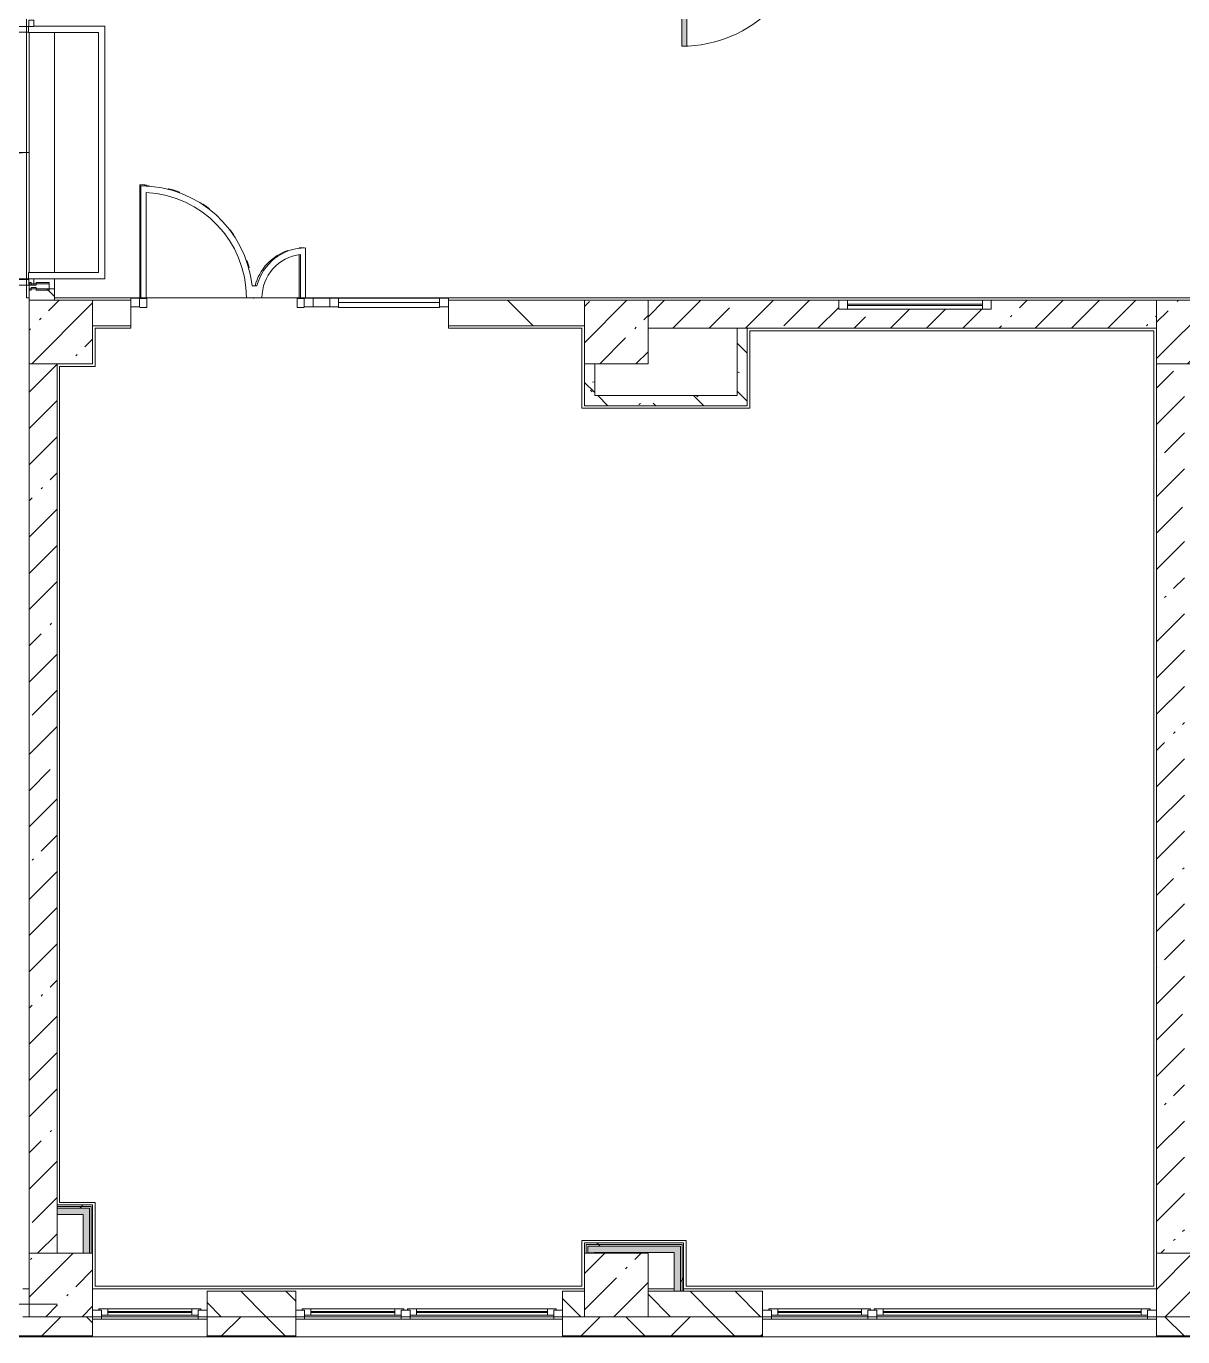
# Model space of a CAD drawing. Header units: millimetres. Extents: x 81610 to 276841, y -8553 to 29000.
# Drawn here: x 188348 to 197448, y -258 to 10057 of the extents above; entities that cross this region are included whole.
import ezdxf

# ---------------------------------------------------------------- set-up
doc = ezdxf.new("R2010")
doc.units = ezdxf.units.MM
for name, color, linetype, lineweight, true_color in [('A-DETL-GENF-3', 7, 'Continuous', 5, 0xaaaaaa), ('A-DOOR-3', 7, 'Continuous', 5, 0xe2e2e2), ('A-DOOR-4', 7, 'Continuous', 5, 0xaaaaaa), ('A-DOOR-FRAM-2', 7, 'Continuous', 5, 0xe2e2e2), ('A-DOOR-FRAM-3', 7, 'Continuous', 5, 0xaaaaaa), ('A-FLOR-2', 7, 'Continuous', 5, 0xaaaaaa), ('I-WALL-2', 7, 'Continuous', 5, 0xe7e7e7), ('I-WALL-3', 7, 'Continuous', 9, 0xe7e7e7), ('I-WALL-6', 7, 'Continuous', 5, 0x787878)]:
    doc.layers.add(name, color=color, linetype=linetype, lineweight=lineweight, true_color=true_color)
for name, color, linetype, lineweight in [('A-GLAZ-3', 7, 'Continuous', 5), ('A-GLAZ-CURT-2', 7, 'Continuous', 5), ('A-GLAZ-CWMG-2', 7, 'Continuous', 5), ('A-WALL', 7, 'Continuous', 9), ('A-WALL-5', 7, 'Continuous', 5), ('I-WALL-4', 7, 'Continuous', 5), ('S-COLS-3', 7, 'Continuous', 5), ('Оси', 7, 'Continuous', 9)]:
    doc.layers.add(name, color=color, linetype=linetype, lineweight=lineweight)
pattern_1 = [(45, (149830.96, 0), (-285.123, 285.123), []), (45, (150116.1, 0), (-285.123, 285.123), [504.031, -100.806, 16.764, -84.042])]
pattern_2 = [(135, (149830.96, 0), (-377.171, -377.171), [533.4, -88.9, 17.78, -88.9]), (135, (149830.96, 376.94), (-377.171, -377.171), []), (50, (149830.96, 0), (637.6445, -55.7866), [66.675, -733.425]), (355, (149830.96, 0), (-123.349, 668.699), [53.34, -586.74]), (100.451, (149884.1, -4.65), (514.299, 612.908), [56.665, -623.315]), (46.184, (149830.96, 177.8), (948.776, -147.15), [100.012, -1100.137]), (96.636, (149910, 165.5), (830.91, 865.997), [84.998, -934.973]), (351.184, (149831, 177.8), (830.918, 865.988), [80.01, -880.11]), (21, (149919.86, 133.35), (530.6506, -357.928), [66.675, -733.425]), (326, (149919.86, 133.35), (216.308, 644.6585), [53.34, -586.74]), (71.451, (149964.1, 103.5), (746.9596, 286.724), [56.665, -623.315]), (37.5, (149830.96, 0), (10.8105, 295.9426), [16.764, -562.864, 16.764, -578.866, -588.962]), (37.5, (149830.96, 0), (10.8105, 295.9426), [-1175.258, 16.764, -572.198]), (7.5, (149830.96, 0), (233.8692, 350.6318), [16.764, -322.834, 16.764, -549.529, -224.472]), (7.5, (149830.96, 0), (233.8692, 350.6318), [-905.891, 16.764, -207.708]), (327.5, (149632.7, 0), (474.5678, -20.0513), [16.764, -205.486, 16.764, -676.656, -920.115]), (327.5, (149632.7, 0), (474.5678, -20.0513), [-915.67, 16.764, -903.351]), (317.5, (149543.8, 0), (518.452, 88.9934), [16.764, -272.161, 16.764, -443.738, -653.415]), (317.5, (149543.8, 0), (518.452, 88.9934), [-749.427, 16.764, -636.651])]
pattern_3 = [(135, (149830.96, 0), (-353.5534, -353.5534), [])]
pattern_4 = [(45, (149830.96, 0), (-530.33, 530.33), []), (135, (149830.96, 0), (-530.33, -530.33), [])]

# ---------------------------------------------------------------- blocks, each defined once
blk = doc.blocks.new('BSC_Колонна _Прямоугольная - 500х500-23286270-1_11_3_птичка')
at = {"layer": 'S-COLS-3'}
h = blk.add_hatch(dxfattribs=at)
h.set_pattern_fill('FP_47', color=256, style=0, pattern_type=2)
h.set_pattern_definition([(45, (-38790, -7650), (-285.123, 285.123), []), (45, (-38504.88, -7650), (-285.123, 285.123), [504.031, -100.806, 16.764, -84.042])])
h.paths.add_polyline_path([(-250, -250), (250, -250), (250, 250), (-250, 250), (-250, -105)])
for p, q in [((250, 250), (-250, 250)), ((-250, 250), (-250, -250)), ((250, -250), (250, 250)), ((-250, -250), (250, -250))]:
    blk.add_line(p, q, dxfattribs=at)
blk = doc.blocks.new('BSC_Колонна _Прямоугольная - 500х500-V12-1_11_3_птичка')
at = {"layer": 'S-COLS-3'}
h = blk.add_hatch(dxfattribs=at)
h.set_pattern_fill('FP_48', color=256, style=0, pattern_type=2)
h.set_pattern_definition([(45, (-43160, -7650), (-285.123, 285.123), []), (45, (-42874.88, -7650), (-285.123, 285.123), [504.031, -100.806, 16.764, -84.042])])
h.paths.add_polyline_path([(250, -250), (250, 250), (-250, 250), (-250, -250)])
for p, q in [((250, 250), (-250, 250)), ((-250, 250), (-250, -250)), ((250, -250), (250, 250)), ((-250, -250), (250, -250))]:
    blk.add_line(p, q, dxfattribs=at)
blk = doc.blocks.new('BSC_Колонна _Прямоугольная - 500х500-V13-1_11_3_птичка')
at = {"layer": 'S-COLS-3'}
h = blk.add_hatch(dxfattribs=at)
h.set_pattern_fill('FP_49', color=256, style=0, pattern_type=2)
h.set_pattern_definition([(45, (-47660, -7650), (-285.123, 285.123), []), (45, (-47374.88, -7650), (-285.123, 285.123), [504.031, -100.806, 16.764, -84.042])])
h.paths.add_polyline_path([(-250, -250), (250, -250), (250, 250), (-250, 250), (-250, -105)])
for p, q in [((250, 250), (-250, 250)), ((-250, 250), (-250, -250)), ((250, -250), (250, 250)), ((-250, -250), (250, -250))]:
    blk.add_line(p, q, dxfattribs=at)
blk = doc.blocks.new('BSC_Колонна _Прямоугольная - 500х500-V18-1_11_3_птичка')
at = {"layer": 'S-COLS-3'}
h = blk.add_hatch(dxfattribs=at)
h.set_pattern_fill('FP_54', color=256, style=0, pattern_type=2)
h.set_pattern_definition([(45, (-38790, -150), (-285.123, 285.123), []), (45, (-38504.88, -150), (-285.123, 285.123), [504.031, -100.806, 16.764, -84.042])])
h.paths.add_polyline_path([(124, -250), (250, -250), (250, 250), (-250, 250), (-250, -250), (-30, -250)])
for p, q in [((250, 250), (-250, 250)), ((-250, 250), (-250, -250)), ((250, -250), (250, 250)), ((-250, -250), (250, -250))]:
    blk.add_line(p, q, dxfattribs=at)
blk = doc.blocks.new('BSC_Колонна _Прямоугольная - 500х500-V19-1_11_3_птичка')
at = {"layer": 'S-COLS-3'}
h = blk.add_hatch(dxfattribs=at)
h.set_pattern_fill('FP_55', color=256, style=0, pattern_type=2)
h.set_pattern_definition([(45, (-43160, -150), (-285.123, 285.123), []), (45, (-42874.88, -150), (-285.123, 285.123), [504.031, -100.806, 16.764, -84.042])])
h.paths.add_polyline_path([(250, -250), (250, 250), (-250, 250), (-250, -250)])
for p, q in [((250, 250), (-250, 250)), ((-250, 250), (-250, -250)), ((250, -250), (250, 250)), ((-250, -250), (250, -250))]:
    blk.add_line(p, q, dxfattribs=at)
blk = doc.blocks.new('BSC_Колонна _Прямоугольная - 500х500-V20-1_11_3_птичка')
at = {"layer": 'S-COLS-3'}
h = blk.add_hatch(dxfattribs=at)
h.set_pattern_fill('FP_56', color=256, style=0, pattern_type=2)
h.set_pattern_definition([(45, (-47660, -150), (-285.123, 285.123), []), (45, (-47374.88, -150), (-285.123, 285.123), [504.031, -100.806, 16.764, -84.042])])
h.paths.add_polyline_path([(250, -250), (250, 250), (-250, 250), (-250, -250)])
for p, q in [((250, 250), (-250, 250)), ((-250, 250), (-250, -250)), ((250, -250), (250, 250)), ((-250, -250), (250, -250))]:
    blk.add_line(p, q, dxfattribs=at)
blk = doc.blocks.new('120_Окно_СКБ_1Ст - 120_Окно_СКБ_1Ст 900х2500_h_-20664874-1_11_3_птичка')
at = {"layer": 'A-GLAZ-3'}
for p, q in [((-450, -127), (-450, -57)), ((-450, -57), (-380, -57)), ((450, -57), (-450, -57)), ((-380, -57), (-380, -127)), ((380, -87), (-380, -87)), ((-380, -87), (-380, -127)), ((-330, -137), (-330, -87)), ((330, -137), (330, -87)), ((380, -127), (380, -57)), ((380, -57), (450, -57)), ((380, -127), (380, -87)), ((450, -57), (450, -127)), ((-380, -127), (-450, -127)), ((-450, -127), (-400, -127)), ((-380, -127), (-400, -127)), ((-400, -127), (-400, -137)), ((-400, -137), (400, -137)), ((400, -137), (-400, -137)), ((-330, -107), (330, -107)), ((330, -117), (-330, -117)), ((450, -127), (380, -127)), ((400, -127), (380, -127)), ((400, -127), (450, -127)), ((400, -137), (400, -127))]:
    blk.add_line(p, q, dxfattribs=at)
blk = doc.blocks.new('120_Окно_СКБ_2Ст - 120_Окно_СКБ_2Ст 3100х2500 _мал_створка слева_-V53-1_11_3_птичка')
at = {"layer": 'A-GLAZ-3'}
for p, q in [((-1550, -127), (-1550, -57)), ((-1550, -57), (-1480, -57)), ((1550, -57), (-1550, -57)), ((-1480, -57), (-1480, -127)), ((650, -87), (-1480, -87)), ((-1480, -87), (-1480, -127)), ((-1430, -137), (-1430, -87)), ((600, -137), (600, -87)), ((650, -127), (650, -57)), ((650, -57), (720, -57)), ((650, -127), (650, -87)), ((720, -57), (720, -127)), ((1480, -87), (720, -87)), ((720, -87), (720, -127)), ((770, -137), (770, -87)), ((1430, -137), (1430, -87)), ((1480, -127), (1480, -57)), ((1480, -57), (1550, -57)), ((1480, -127), (1480, -87)), ((1550, -57), (1550, -127)), ((-1480, -127), (-1550, -127)), ((-1550, -127), (-1500, -127)), ((-1480, -127), (-1500, -127)), ((-1500, -127), (-1500, -137)), ((-1500, -137), (670, -137)), ((670, -137), (-1500, -137)), ((-1430, -107), (600, -107)), ((600, -117), (-1430, -117)), ((720, -127), (650, -127)), ((670, -127), (650, -127)), ((670, -127), (700, -127)), ((670, -137), (670, -127)), ((720, -127), (700, -127)), ((700, -127), (700, -137)), ((700, -137), (1500, -137)), ((1500, -137), (700, -137)), ((770, -107), (1430, -107)), ((1430, -117), (770, -117)), ((1550, -127), (1480, -127)), ((1500, -127), (1480, -127)), ((1500, -127), (1550, -127)), ((1500, -137), (1500, -127))]:
    blk.add_line(p, q, dxfattribs=at)
blk = doc.blocks.new('120_Окно_СКБ_2Ст - 120_Окно_СКБ_2Ст 2100х2500 _мал створка справа_-V35-1_11_3_птичка')
at = {"layer": 'A-GLAZ-3'}
for p, q in [((-1050, -127), (-1050, -57)), ((-1050, -57), (-980, -57)), ((1050, -57), (-1050, -57)), ((-980, -57), (-980, -127)), ((150, -87), (-980, -87)), ((-980, -87), (-980, -127)), ((-930, -137), (-930, -87)), ((100, -137), (100, -87)), ((150, -127), (150, -57)), ((150, -57), (220, -57)), ((150, -127), (150, -87)), ((220, -57), (220, -127)), ((980, -87), (220, -87)), ((220, -87), (220, -127)), ((270, -137), (270, -87)), ((930, -137), (930, -87)), ((980, -127), (980, -57)), ((980, -57), (1050, -57)), ((980, -127), (980, -87)), ((1050, -57), (1050, -127)), ((-980, -127), (-1050, -127)), ((-1050, -127), (-1000, -127)), ((-980, -127), (-1000, -127)), ((-1000, -127), (-1000, -137)), ((-1000, -137), (170, -137)), ((170, -137), (-1000, -137)), ((-930, -107), (100, -107)), ((100, -117), (-930, -117)), ((220, -127), (150, -127)), ((170, -127), (150, -127)), ((170, -127), (200, -127)), ((170, -137), (170, -127)), ((220, -127), (200, -127)), ((200, -127), (200, -137)), ((200, -137), (1000, -137)), ((1000, -137), (200, -137)), ((270, -107), (930, -107)), ((930, -117), (270, -117)), ((1050, -127), (980, -127)), ((1000, -127), (980, -127)), ((1000, -127), (1050, -127)), ((1000, -137), (1000, -127))]:
    blk.add_line(p, q, dxfattribs=at)
blk = doc.blocks.new('110_Дверь_СКБ_1Ст_Внутренняя1 - Д-11 1100x2100h_кладовые _все__ коридор _между помещениями блока столовой__ моечные _все_-32089417-1_11_3_птичка')
at = {"layer": 'A-DOOR-3'}
h = blk.add_hatch(color=256, dxfattribs=at)
h.paths.add_polyline_path([(522.5, 110), (512.5, 110), (512.5, 70), (502.5, 70), (502.5, 30), (537.5, 30), (537.5, 110)])
h.paths.add_polyline_path([(-497.5, 110), (-512.5, 110), (-512.5, 30), (-477.5, 30), (-477.5, 70), (-487.5, 70), (-487.5, 110)])
at = {"layer": 'A-DOOR-4'}
h = blk.add_hatch(dxfattribs=at)
h.set_pattern_fill('FP_112', color=256, style=0, pattern_type=2)
h.set_pattern_definition([(135, (1751.41, 174.685), (-14.14214, -14.14214), []), (225, (1751.41, 174.685), (14.14214, -14.14214), [])])
h.paths.add_polyline_path([(537.5, 110), (537.5, -110), (562.5, -110), (562.5, 110)])
at = {"layer": 'A-DOOR-FRAM-2'}
for points in [[(512.5, 1110), (472.5, 1110), (472.5, 110), (512.5, 110), (512.5, 1030.8)], [(-537.5, 118), (-567.5, 118), (-562.5, 110), (-497.5, 115.3), (-497.5, 118), (-517.5, 118)], [(562.5, 118), (522.5, 118), (522.5, 110), (592.5, 110), (587.5, 118)], [(-512.5, 30), (-512.5, -110), (-497.5, -110), (-497.5, 30)], [(522.5, 30), (522.5, -110), (537.5, -110), (537.5, 30)], [(-567.5, -110), (-562.5, -118), (-497.5, -118), (-497.5, -110), (-562.5, -110)], [(537.5, -110), (522.5, -115.3), (522.5, -118), (592.5, -118), (587.5, -110), (562.5, -110)]]:
    blk.add_hatch(color=256, dxfattribs=at).paths.add_polyline_path(points)
at = {"layer": 'A-DOOR-FRAM-3'}
h = blk.add_hatch(dxfattribs=at)
h.set_pattern_fill('FP_113', color=256, style=0, pattern_type=2)
h.set_pattern_definition([(45, (-371.384, 174.685), (-14.1421, 14.1421), []), (135, (-371.384, 174.685), (-14.1421, -14.1421), [])])
h.paths.add_polyline_path([(-512.5, 110), (-537.5, 110), (-537.5, -110), (-512.5, -110), (-512.5, 16)])
at = {"layer": 'A-DOOR-4'}
for p, q in [((512.5, 1110), (472.5, 1110)), ((472.5, 1110), (472.5, 110)), ((512.5, 110), (512.5, 1110)), ((472.5, 110), (512.5, 110))]:
    blk.add_line(p, q, dxfattribs=at)
blk.add_arc((512.5, 110), 1000, 90, 180, dxfattribs=at)
at = {"layer": 'A-DOOR-FRAM-3'}
for p, q in [((-497.5, 118), (-567.5, 118)), ((-567.5, 118), (-567.5, 110)), ((-567.5, 110), (-497.5, 110)), ((-512.5, 110), (-537.5, 110)), ((-537.5, 110), (-537.5, -110)), ((-487.5, 110), (-512.5, 110)), ((-512.5, 110), (-512.5, 30)), ((-512.5, -110), (-512.5, 110)), ((-497.5, 110), (-512.5, 110)), ((-512.5, 110), (-512.5, 109)), ((-512.5, 109), (-497.5, 109)), ((-497.5, 110), (-497.5, 118)), ((-497.5, 109), (-497.5, 110)), ((-487.5, 70), (-487.5, 110)), ((512.5, 110), (512.5, 70)), ((537.5, 110), (512.5, 110)), ((592.5, 118), (522.5, 118)), ((522.5, 118), (522.5, 110)), ((537.5, 110), (522.5, 110)), ((522.5, 110), (522.5, 109)), ((522.5, 110), (592.5, 110)), ((522.5, 109), (537.5, 109)), ((537.5, 30), (537.5, 110)), ((562.5, 110), (537.5, 110)), ((537.5, 110), (537.5, -110)), ((537.5, 109), (537.5, 110)), ((562.5, -110), (562.5, 110)), ((592.5, 110), (592.5, 118)), ((-512.5, 30), (-477.5, 30)), ((-497.5, 30), (-512.5, 30)), ((-512.5, 30), (-512.5, -110)), ((-497.5, -110), (-497.5, 30)), ((-477.5, 70), (-487.5, 70)), ((-477.5, 30), (-477.5, 70)), ((512.5, 70), (502.5, 70)), ((502.5, 70), (502.5, 30)), ((502.5, 30), (537.5, 30)), ((537.5, 30), (522.5, 30)), ((522.5, 30), (522.5, -110)), ((537.5, -110), (537.5, 30)), ((-497.5, -110), (-567.5, -110)), ((-567.5, -110), (-567.5, -118)), ((-567.5, -118), (-497.5, -118)), ((-537.5, -110), (-512.5, -110)), ((-512.5, -110), (-497.5, -110)), ((-497.5, -118), (-497.5, -110)), ((522.5, -110), (537.5, -110)), ((592.5, -110), (522.5, -110)), ((522.5, -110), (522.5, -118)), ((522.5, -118), (592.5, -118)), ((537.5, -110), (562.5, -110)), ((592.5, -118), (592.5, -110))]:
    blk.add_line(p, q, dxfattribs=at)
blk = doc.blocks.new('Прямоугольный импост - Импост структурный с накладкой - 160мм Темный-31239214-1_11_3_птичка')
at = {"layer": 'A-GLAZ-CWMG-2'}
for p, q in [((-50, 0), (-50, 17)), ((-50, 17), (0, 17)), ((-40, 0), (-50, 0)), ((-40, -40), (-40, 0)), ((0, 0), (-10, 0)), ((-10, 0), (-10, -40)), ((0, 17), (0, 0)), ((-50, -140), (-50, -40)), ((-50, -40), (-40, -40)), ((-10, -40), (0, -40)), ((0, -40), (0, -140)), ((0, -140), (-50, -140))]:
    blk.add_line(p, q, dxfattribs=at)
blk = doc.blocks.new('Дверь_Витражная_остекление_ - ДВН_ДАО_Главный вход_1800 в свету 5-32258809-1_11_3_птичка')
at = {"layer": 'A-DETL-GENF-3'}
for p, q in [((-993, -1013), (-993, -21)), ((-993, -21), (-993, -1013)), ((-993, -100), (-948, -100)), ((-983, -933), (-983, -100)), ((-948, -1013), (-948, -21)), ((-948, -1013), (-948, -21)), ((-939, -933), (-939, -100)), ((989, -933), (989, -100)), ((998, -1013), (998, -20)), ((998, -20), (998, -1013)), ((1043, -100), (998, -100)), ((1033, -933), (1033, -100)), ((1043, -1013), (1043, -20)), ((1043, -1013), (1043, -20)), ((-993, -933), (-948, -933)), ((-993, -1013), (-948, -1013)), ((-993, -1013), (-948, -1013)), ((1043, -933), (998, -933)), ((1043, -1013), (998, -1013)), ((998, -1013), (1043, -1013))]:
    blk.add_line(p, q, dxfattribs=at)
at = {"layer": 'A-DOOR-4'}
for p, q in [((-1043, 20), (-993, 20)), ((-1043, -20), (-1043, 20)), ((-993, 20), (-993, -20)), ((993, 20), (1043, 20)), ((993, -20), (993, 20)), ((1043, 20), (1043, -20)), ((-993, -20), (-1043, -20)), ((-993, -1013), (-993, -21)), ((1043, -20), (993, -20)), ((993, -1013), (993, -21))]:
    blk.add_line(p, q, dxfattribs=at)
for centre, start, end in [((-993, -20), 270, 0), ((993, -20), 180, 270)]:
    blk.add_arc(centre, 993, start, end, dxfattribs=at)
blk = doc.blocks.new('Прямоугольный импост - Импост структурный с накладкой - 160мм Темный-V91-1_11_3_птичка')
at = {"layer": 'A-GLAZ-CWMG-2'}
for p, q in [((-25, 0), (-25, 17)), ((-25, 17), (25, 17)), ((-15, 0), (-25, 0)), ((-15, -40), (-15, 0)), ((25, 0), (15, 0)), ((15, 0), (15, -40)), ((25, 17), (25, 0)), ((-25, -140), (-25, -40)), ((-25, -40), (-15, -40)), ((15, -40), (25, -40)), ((25, -40), (25, -140)), ((25, -140), (-25, -140))]:
    blk.add_line(p, q, dxfattribs=at)
blk = doc.blocks.new('Прямоугольный импост - 50 x 70 мм-31700031-1_11_3_птичка')
at = {"layer": 'A-GLAZ-CWMG-2'}
for p, q in [((-70, 35), (0, 35)), ((-70, -35), (-70, 35)), ((0, 35), (0, -35)), ((0, -35), (-70, -35))]:
    blk.add_line(p, q, dxfattribs=at)
blk = doc.blocks.new('Дверь_Витражная_остекление_ - ДВН_ДАО_Главный вход_1200 в свету-V163-1_11_3_птичка')
at = {"layer": 'A-DETL-GENF-3'}
for p, q in [((-607, 925), (-647, 925)), ((-647, 925), (-647, 35)), ((-607, 915), (-607, 925)), ((647, 430), (607, 430)), ((607, 376), (607, 30)), ((-647, 30), (-607, 30)), ((-592, 30), (-647, 30)), ((-607, 30), (-607, 37)), ((-592, -40), (-592, 30)), ((592, -40), (592, 30)), ((592, 30), (647, 30)), ((607, 30), (647, 30)), ((-647, -40), (-592, -40)), ((647, -40), (592, -40))]:
    blk.add_line(p, q, dxfattribs=at)
at = {"layer": 'A-DOOR-4'}
blk.add_line((-647, 925), (-647, 35), dxfattribs=at)
for centre, radius, start, end in [((-647, 30), 895, 85.2542, 90), ((-647, 30), 895, 69.312, 75.32), ((-647, 30), 895, 52.105, 56.1089), ((-647, 30), 895, 34.1403, 37.5286), ((647, 30), 400, 90, 91.0627), ((-647, 30), 895, 15.7125, 19.6061), ((647, 30), 400, 108.6077, 165.3261), ((-647, 30), 895, 360, 0.4556), ((647, 30), 400, 178.9711, 180)]:
    blk.add_arc(centre, radius, start, end, dxfattribs=at)
blk = doc.blocks.new('Системная панель - Стемалит - 40мм-31720939-1_11_3_птичка')
at = {"layer": 'A-GLAZ-CURT-2'}
for p, q in [((65, 35), (-65, 35)), ((-65, 35), (-65, -35)), ((65, -35), (65, 35)), ((-65, -35), (65, -35))]:
    blk.add_line(p, q, dxfattribs=at)
blk = doc.blocks.new('Прямоугольный импост - 50 x 70 мм-31687886-1_11_3_птичка')
at = {"layer": 'A-GLAZ-CWMG-2'}
for p, q in [((-35, 35), (35, 35)), ((-35, -35), (-35, 35)), ((35, 35), (35, -35)), ((35, -35), (-35, -35))]:
    blk.add_line(p, q, dxfattribs=at)
blk = doc.blocks.new('Прямоугольный импост - 50 x 70 мм-V161-1_11_3_птичка')
at = {"layer": 'A-GLAZ-CWMG-2'}
for p, q in [((0, 35), (-70, 35)), ((-70, 35), (-70, -35)), ((0, -35), (0, 35)), ((-70, -35), (0, -35))]:
    blk.add_line(p, q, dxfattribs=at)
blk = doc.blocks.new('Системная панель - Стекло - 40мм-V164-1_11_3_птичка')
at = {"layer": 'A-GLAZ-CURT-2'}
for p, q in [((397.5, 0), (-397.5, 0)), ((-397.5, 0), (-397.5, -40)), ((397.5, -40), (397.5, 0)), ((-397.5, -40), (397.5, -40))]:
    blk.add_line(p, q, dxfattribs=at)
blk = doc.blocks.new('Прямоугольный импост - 50 x 70 мм-31702100-1_11_3_птичка')
at = {"layer": 'A-GLAZ-CWMG-2'}
for p, q in [((-35, 35), (35, 35)), ((-35, -35), (-35, 35)), ((35, 35), (35, -35)), ((35, -35), (-35, -35))]:
    blk.add_line(p, q, dxfattribs=at)
blk = doc.blocks.new('Прямоугольный импост - 50 x 70 мм-31720914-1_11_3_птичка')
at = {"layer": 'A-GLAZ-CWMG-2'}
blk.add_line((24940, 7918), (24145, 7918), dxfattribs=at)
blk = doc.blocks.new('120_Окно_СКБ_1Ст - 120_Окно_СКБ_1Ст 400х1200 EI30-24228621-1_11_3_птичка')
at = {"layer": 'A-GLAZ-3'}
for p, q in [((-600, 40), (-600, 110)), ((-600, 110), (-530, 110)), ((600, 110), (-600, 110)), ((-530, 110), (-530, 40)), ((530, 40), (530, 110)), ((530, 110), (600, 110)), ((600, 110), (600, 40)), ((-530, 40), (-600, 40)), ((-600, 40), (600, 40)), ((530, 80), (-530, 80)), ((530, 70), (-530, 70)), ((600, 40), (530, 40))]:
    blk.add_line(p, q, dxfattribs=at)

msp = doc.modelspace()

# ---------------------------------------------------------------- hatches: boundary and pattern name
at = {"layer": 'A-WALL-5'}
h = msp.add_hatch(dxfattribs=at)
h.set_pattern_fill('FP_76', color=256, style=0, pattern_type=2)
h.set_pattern_definition([(135, (149830.96, 0), (-176.7767, -176.7767), [])])
h.paths.add_polyline_path([(190468.5, -100), (190468.5, 100), (189771, 100), (189771, -100)])
h.paths.add_polyline_path([(194141, -100), (194141, 100), (193241, 100), (193241, -100), (193392.5, -100)])
h.paths.add_polyline_path([(192741, -100), (192741, 100), (192568.5, 100), (192568.5, -100)])
h = msp.add_hatch(dxfattribs=at)
h.set_pattern_fill('FP_65', color=256, style=0, pattern_type=2)
h.set_pattern_definition([(45, (149830.96, 0), (-353.5534, 353.5534), []), (135, (149830.96, 0), (-353.5534, -353.5534), [])])
h.paths.add_polyline_path([(225524.8, -250), (225531, -250), (225531, -100), (223811, -100), (223811, -250), (225523, -250)])
h.paths.add_polyline_path([(217558.9, -250), (220491, -250), (220491, -100), (216891, -100), (216891, -250)])
h.paths.add_polyline_path([(222067, -250), (222111, -250), (222111, -100), (221391, -101.8), (221391, -250), (221911, -250)])
h.paths.add_polyline_path([(211441, -250), (211441, -100), (210741, -100), (210741, -250), (211052.5, -250)])
h.paths.add_polyline_path([(213541, -250), (214091, -250), (214091, -100), (213541, -100), (213541, -121.3)])
h.paths.add_polyline_path([(209841, -250), (209841, -100), (209091, -100), (209091, -250)])
h.paths.add_polyline_path([(206991, -250), (206991, -100), (206241, -100), (206241, -250), (206405.2, -250)])
h.paths.add_polyline_path([(214991, -250), (215991, -250), (215991, -100), (214991, -100), (214991, -118)])
h.paths.add_polyline_path([(201702.5, -250), (203141, -250), (203141, -100), (201702.5, -100), (201702.5, -150.7)])
h.paths.add_polyline_path([(199602.5, -250), (199602.5, -100), (198891, -100), (198891, -250), (198969.4, -250)])
h.paths.add_polyline_path([(197991, -250), (197991, -100), (197241, -100), (197241, -250)])
h.paths.add_polyline_path([(194141, -250), (194141, -100), (192568.5, -100), (192568.5, -250), (193392.5, -250)])
h.paths.add_polyline_path([(190468.5, -250), (190468.5, -100), (189771, -100), (189771, -250)])
h.paths.add_polyline_path([(188871, -250), (188871, -100), (187821, -100), (187821, -250), (188745.1, -250)])
h.paths.add_polyline_path([(186921, -250), (186921, -100), (185801, -100), (185801, -250), (186886.2, -250)])
h.paths.add_polyline_path([(183701, -250), (183701, -100), (182841, -100), (182841, -250)])
h.paths.add_polyline_path([(180041, -250), (180041, -100), (179040.7, -100), (179040.7, -250), (179450.4, -250)])
h.paths.add_polyline_path([(178140.7, -250), (178140.7, -100), (177141, -100), (177141, -250)])
h.paths.add_polyline_path([(171441, -250), (172466, -250), (172466, -100), (171441, -100), (171441, -226)])
h.paths.add_polyline_path([(165441, -250), (165441, -100), (164691, -100), (164691, -250)])
h.paths.add_polyline_path([(176241, -250), (176241, -100), (175266, -100), (175266, -250), (175732.5, -250)])
h.paths.add_polyline_path([(166341, -250), (167091, -250), (167091, -100), (166341, -100), (166341, -238.7)])
h.paths.add_polyline_path([(169191, -250), (170541, -250), (170541, -100), (169191, -100), (169191, -231.6)])
h.paths.add_polyline_path([(150636.6, -250), (153561, -250), (153561, -100), (149571, -100), (149571, -250), (149941, -250)])
h.paths.add_polyline_path([(157491, -250), (158090.7, -250), (158090.7, -100), (156661, -100), (156661, -250), (157143, -250)])
h.paths.add_polyline_path([(161841, -250), (162591, -248), (162591, -100), (161841, -100), (161841, -249.9)])
h.paths.add_polyline_path([(159741, -250), (159741, -100), (158990.7, -100), (158990.7, -250), (159001.9, -250)])
at = {"layer": 'I-WALL-2'}
for points in [[(192766, 406), (193496, 406), (193496, 456), (192766, 456)], [(192816, 400), (192816, 406), (192766, 406), (192766, 400)], [(193496, 100), (193496, 406), (193446, 406), (193446, 100)]]:
    msp.add_hatch(color=256, dxfattribs=at).paths.add_polyline_path(points)
at = {"layer": 'I-WALL-3'}
for points in [[(188642.7, 705), (188846, 705), (188846, 755), (188591, 755), (188591, 705)], [(188796, 400), (188846, 400), (188846, 705), (188796, 705), (188796, 501)]]:
    msp.add_hatch(color=256, dxfattribs=at).paths.add_polyline_path(points)
at = {"layer": 'I-WALL-4'}
h = msp.add_hatch(dxfattribs=at)
h.set_pattern_fill('FP_75', color=256, style=0, pattern_type=2)
h.set_pattern_definition(pattern_3)
h.paths.add_polyline_path([(188571, 7900), (188571, 7990), (188371, 7990), (188371, 7900)])
h.paths.add_polyline_path([(188571, 10120), (188571, 10230), (188371, 10230), (188371, 10120)])
h = msp.add_hatch(dxfattribs=at)
h.set_pattern_fill('FP_75', color=256, style=0, pattern_type=2)
h.set_pattern_definition(pattern_3)
h.paths.add_polyline_path([(188891, 7700), (189171, 7700), (189171, 7900), (188871, 7900), (188871, 7700)])
h.paths.add_polyline_path([(192721, 7700), (192741, 7700), (192741, 7900), (191671, 7900), (191671, 7700)])
h = msp.add_hatch(dxfattribs=at)
h.set_pattern_fill('FP_45', color=256, style=0, pattern_type=2)
h.set_pattern_definition(pattern_1)
h.paths.add_polyline_path([(195251.5, 7680), (197241, 7680), (197241, 7900), (195941, 7900), (195941, 7830), (194741, 7830), (194741, 7900), (193241, 7900), (193241, 7680), (194041, 7680)])
h = msp.add_hatch(dxfattribs=at)
h.set_pattern_fill('FP_45', color=256, style=0, pattern_type=2)
h.set_pattern_definition(pattern_1)
h.paths.add_polyline_path([(188494.4, 400), (188591, 400), (188591, 7400), (188371, 7400), (188371, 400), (188486.1, 400)])
h = msp.add_hatch(dxfattribs=at)
h.set_pattern_fill('FP_45', color=256, style=0, pattern_type=2)
h.set_pattern_definition(pattern_1)
h.paths.add_polyline_path([(197241, 400), (197461, 400), (197461, 7400), (197241, 7400), (197241, 645.8)])
h = msp.add_hatch(dxfattribs=at)
h.set_pattern_fill('FP_181', color=256, style=0, pattern_type=2)
h.set_pattern_definition(pattern_4)
h.paths.add_polyline_path([(188871, 767.5), (188871, 780), (188591, 780), (188591, 767.5), (188858.5, 767.5)])
h = msp.add_hatch(dxfattribs=at)
h.set_pattern_fill('FP_181', color=256, style=0, pattern_type=2)
h.set_pattern_definition(pattern_4)
h.paths.add_polyline_path([(188591, 755), (188858.5, 755), (188858.5, 767.5), (188591, 767.5)])
h = msp.add_hatch(dxfattribs=at)
h.set_pattern_fill('FP_181', color=256, style=0, pattern_type=2)
h.set_pattern_definition(pattern_4)
h.paths.add_polyline_path([(192741, 468.5), (193521, 468.7), (193521, 481), (192741, 481)])
h = msp.add_hatch(dxfattribs=at)
h.set_pattern_fill('FP_181', color=256, style=0, pattern_type=2)
h.set_pattern_definition(pattern_4)
h.paths.add_polyline_path([(192753.5, 456), (193508.5, 456), (193508.5, 468.5), (192753.5, 468.5)])
h = msp.add_hatch(dxfattribs=at)
h.set_pattern_fill('FP_181', color=256, style=0, pattern_type=2)
h.set_pattern_definition(pattern_4)
h.paths.add_polyline_path([(193508.5, 100), (193506.4, 456), (193496, 456), (193496, 100)])
h = msp.add_hatch(dxfattribs=at)
h.set_pattern_fill('FP_181', color=256, style=0, pattern_type=2)
h.set_pattern_definition(pattern_4)
h.paths.add_polyline_path([(193521, 100), (193521, 468.5), (193508.5, 468.5), (193508.5, 100)])
at = {"layer": 'I-WALL-6'}
h = msp.add_hatch(dxfattribs=at)
h.set_pattern_fill('FP_74', color=256, style=0, pattern_type=2)
h.set_pattern_definition(pattern_2)
h.paths.add_polyline_path([(194021, 7150), (194021, 7680), (193941, 7680), (193941, 7150)])
h = msp.add_hatch(dxfattribs=at)
h.set_pattern_fill('FP_74', color=256, style=0, pattern_type=2)
h.set_pattern_definition(pattern_2)
h.paths.add_polyline_path([(192741, 7070), (192821, 7070), (192821, 7400), (192741, 7400), (192741, 7150)])
h = msp.add_hatch(dxfattribs=at)
h.set_pattern_fill('FP_74', color=256, style=0, pattern_type=2)
h.set_pattern_definition(pattern_2)
h.paths.add_polyline_path([(194021, 7070), (194021, 7150), (192821, 7150), (192821, 7070), (193541, 7070)])

# ---------------------------------------------------------------- linework, layer by layer
at = {"layer": 'A-FLOR-2'}
for p, q in [((188351, 7920), (188351, 10680)), ((188367.2, 10057.4), (188367.2, 10007.4)), ((188367.2, 10007.4), (188917.2, 10007.4)), ((188967.2, 10057.4), (188408, 10057.4)), ((188917.2, 10007.4), (188917.2, 8120)), ((188967.2, 8070), (188967.2, 10057.4)), ((189251, 8800), (189251, 7920)), ((189291, 7920), (189291, 8749)), ((190506, 8260.7), (190506, 7920)), ((190546, 7920), (190546, 8313)), ((188917.2, 8120), (188367.2, 8120)), ((188367.2, 8120), (188367.2, 8070)), ((188408, 8070), (188967.2, 8070)), ((190164.1, 8012.8), (190126, 8012.8)), ((188351, 7920), (188371, 7920)), ((188571, 7920), (215747.2, 7920)), ((189171, 7680), (188891, 7680)), ((188891, 7680), (188891, 7380)), ((189171, 7700), (189171, 7680)), ((191671, 7680), (191671, 7700)), ((192721, 7680), (191671, 7680)), ((192721, 7050), (192721, 7680)), ((197221, 7660), (194041, 7660)), ((194041, 7660), (194041, 7050)), ((197221, 140), (197221, 7660)), ((188891, 7380), (188611, 7380)), ((188611, 7380), (188611, 800)), ((194041, 7050), (192721, 7050)), ((188611, 800), (188891, 800)), ((188891, 800), (188891, 140)), ((192721, 140), (192721, 501)), ((192721, 501), (193541, 501)), ((193541, 501), (193541, 140)), ((188321, 120), (188371, 120)), ((188891, 140), (192721, 140)), ((193541, 140), (197221, 140))]:
    msp.add_line(p, q, dxfattribs=at)
for centre, radius, start, end in [((189251, 7920), 880, 6.05535, 90), ((189251, 7920), 830, 360, 87.23769), ((190546, 7920), 393, 90, 166.33705), ((190546, 7920), 343, 96.69696, 180)]:
    msp.add_arc(centre, radius, start, end, dxfattribs=at)
at = {"layer": 'A-WALL'}
for p, q in [((194021, 7680), (193941, 7680)), ((188591, 780), (188591, 705)), ((188591, 767.5), (188858.5, 767.5)), ((188591, 755), (188846, 755)), ((188846, 755), (188846, 400)), ((188858.5, 767.5), (188858.5, 400)), ((192741, 468.5), (192741, 406)), ((193508.5, 468.5), (192753.5, 468.5)), ((192753.5, 400), (192753.5, 468.5)), ((193496, 456), (192766, 456)), ((192766, 400), (192766, 456)), ((193496, 100), (193496, 456)), ((193508.5, 100), (193508.5, 468.5)), ((190468.5, -100), (189771, -100)), ((192741, -100), (192568.5, -100)), ((194141, -100), (193241, -100)), ((187821, -250), (188871, -250)), ((187821, -253), (188871, -253)), ((189771, -250), (190468.5, -250)), ((189771, -253), (190468.5, -253)), ((192568.5, -250), (194141, -250)), ((192568.5, -253), (194141, -253)), ((197241, -250), (197991, -250)), ((197241, -253), (197991, -253))]:
    msp.add_line(p, q, dxfattribs=at)
at = {"layer": 'A-WALL-5'}
for p, q in [((190468.5, 100), (189771, 100)), ((189771, 100), (189771, -258)), ((190468.5, -258), (190468.5, 100)), ((192741, 100), (192568.5, 100)), ((192568.5, 100), (192568.5, -258)), ((194141, 100), (193241, 100)), ((194141, -258), (194141, 100)), ((188371, -100), (188321, -100)), ((188871, -258), (188871, -100)), ((188871, -100), (189771, -100)), ((190468.5, -100), (192568.5, -100)), ((194141, -100), (197241, -100)), ((197241, -100), (197241, -258)), ((179040.7, -258), (198891, -258))]:
    msp.add_line(p, q, dxfattribs=at)
at = {"layer": 'I-WALL-4'}
for p, q in [((188371, 8120), (188371, 10007.4)), ((188571, 10007.4), (188571, 8120)), ((188571, 7900), (188571, 8070)), ((188571, 7990), (188371, 7990)), ((188371, 7990), (188371, 7900)), ((189171, 7900), (188871, 7900)), ((189171, 7700), (189171, 7900)), ((192741, 7900), (191671, 7900)), ((191671, 7900), (191671, 7700)), ((194741, 7900), (193241, 7900)), ((197241, 7900), (195941, 7900)), ((188871, 7700), (189171, 7700)), ((191671, 7700), (192741, 7700)), ((193241, 7680), (193941, 7680)), ((193941, 7680), (193941, 7150)), ((194021, 7070), (194021, 7680)), ((194021, 7680), (197241, 7680)), ((188371, 7400), (188371, 400)), ((188591, 780), (188591, 7400)), ((192741, 7400), (192741, 7070)), ((192821, 7150), (192821, 7400)), ((197241, 7400), (197241, 400)), ((193941, 7150), (192821, 7150)), ((192741, 7070), (194021, 7070)), ((188871, 780), (188591, 780)), ((188871, 400), (188871, 780)), ((188591, 400), (188591, 705)), ((188591, 705), (188796, 705)), ((188796, 705), (188796, 400)), ((193521, 481), (192741, 481)), ((192741, 481), (192741, 400)), ((193521, 100), (193521, 481)), ((192816, 406), (193446, 406)), ((192816, 400), (192816, 406)), ((193446, 406), (193446, 100)), ((188871, 120), (192741, 120)), ((193241, 120), (193446, 120)), ((193520.1, 120), (197241, 120))]:
    msp.add_line(p, q, dxfattribs=at)
at = {"layer": 'Оси'}
msp.add_line((176091, 0), (188591, 0), dxfattribs=at)

# ---------------------------------------------------------------- block references
at = {"layer": 'A-DOOR-4'}
for name, p, rotation in [('110_Дверь_СКБ_1Ст_Внутренняя1 - Д-11 1100x2100h_кладовые _все__ коридор _между помещениями блока столовой__ моечные _все_-32089417-1_11_3_птичка', (194018.5, 11010), 180), ('Дверь_Витражная_остекление_ - ДВН_ДАО_Главный вход_1800 в свету 5-32258809-1_11_3_птичка', (188388, 9062.5), 269.9999999999999)]:
    msp.add_blockref(name, p, dxfattribs=dict(at, rotation=rotation))
msp.add_blockref('Дверь_Витражная_остекление_ - ДВН_ДАО_Главный вход_1200 в свету-V163-1_11_3_птичка', (189888.5, 7883), dxfattribs=at)
at = {"layer": 'A-GLAZ-3'}
msp.add_blockref('120_Окно_СКБ_1Ст - 120_Окно_СКБ_1Ст 400х1200 EI30-24228621-1_11_3_птичка', (195341, 7790), dxfattribs=at)
at = {"layer": 'A-GLAZ-3', "rotation": 180}
for name, p in [('120_Окно_СКБ_1Ст - 120_Окно_СКБ_1Ст 900х2500_h_-20664874-1_11_3_птичка', (189321, -175)), ('120_Окно_СКБ_2Ст - 120_Окно_СКБ_2Ст 2100х2500 _мал створка справа_-V35-1_11_3_птичка', (191518.5, -175)), ('120_Окно_СКБ_2Ст - 120_Окно_СКБ_2Ст 3100х2500 _мал_створка слева_-V53-1_11_3_птичка', (195691, -175))]:
    msp.add_blockref(name, p, dxfattribs=at)
at = {"layer": 'A-GLAZ-CURT-2'}
for name, p in [('Системная панель - Стемалит - 40мм-31720939-1_11_3_птичка', (190671, 7883)), ('Системная панель - Стекло - 40мм-V164-1_11_3_птичка', (191203.5, 7883))]:
    msp.add_blockref(name, p, dxfattribs=at)
at = {"layer": 'A-GLAZ-CWMG-2', "extrusion": (0, 0, -1)}
for name, p, rotation in [('Прямоугольный импост - Импост структурный с накладкой - 160мм Темный-31239214-1_11_3_птичка', (-188388, 7990), 270.0000000000001), ('Прямоугольный импост - Импост структурный с накладкой - 160мм Темный-V91-1_11_3_птичка', (-188388, 8005), 270.0000000000001), ('Прямоугольный импост - 50 x 70 мм-31687886-1_11_3_птичка', (-190571, 7883), 180), ('Прямоугольный импост - 50 x 70 мм-31702100-1_11_3_птичка', (-190771, 7883), 180), ('Прямоугольный импост - 50 x 70 мм-31700031-1_11_3_птичка', (-191671, 7883), 180)]:
    msp.add_blockref(name, p, dxfattribs=dict(at, rotation=rotation))
at = {"layer": 'A-GLAZ-CWMG-2', "rotation": 180}
msp.add_blockref('Прямоугольный импост - 50 x 70 мм-V161-1_11_3_птичка', (189171, 7883), dxfattribs=at)
at = {"layer": 'A-GLAZ-CWMG-2'}
msp.add_blockref('Прямоугольный импост - 50 x 70 мм-31720914-1_11_3_птичка', (166661, 0), dxfattribs=at)
at = {"layer": 'S-COLS-3'}
for name, p in [('BSC_Колонна _Прямоугольная - 500х500-23286270-1_11_3_птичка', (188621, 7650)), ('BSC_Колонна _Прямоугольная - 500х500-V12-1_11_3_птичка', (192991, 7650)), ('BSC_Колонна _Прямоугольная - 500х500-V13-1_11_3_птичка', (197491, 7650)), ('BSC_Колонна _Прямоугольная - 500х500-V18-1_11_3_птичка', (188621, 150)), ('BSC_Колонна _Прямоугольная - 500х500-V19-1_11_3_птичка', (192991, 150)), ('BSC_Колонна _Прямоугольная - 500х500-V20-1_11_3_птичка', (197491, 150))]:
    msp.add_blockref(name, p, dxfattribs=at)

doc.saveas('drawing.dxf')
